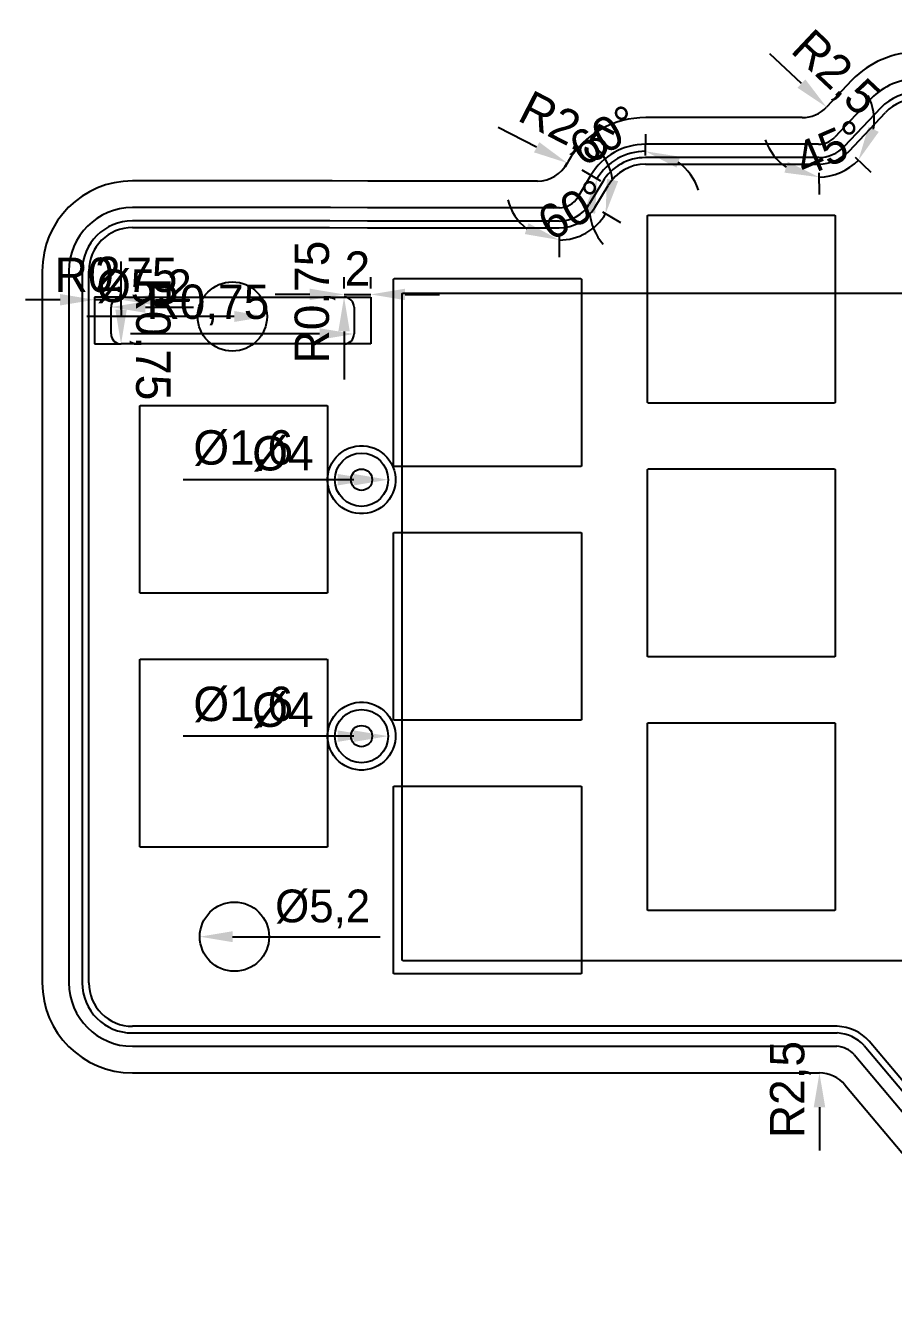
# Model space of a CAD drawing. Header units: millimetres. Extents: x 65 to 375, y -254 to -79.
# Drawn here: x 65.4 to 130.5, y -182 to -85.9 of the extents above; entities that cross this region are included whole.
import ezdxf

# ---------------------------------------------------------------- set-up
doc = ezdxf.new("R2010")
doc.units = ezdxf.units.MM
for name, color, linetype in [('Dimensions', 7, 'Continuous'), ('Edge.Cuts', 7, 'Continuous'), ('User.2', 7, 'Continuous'), ('User.3', 7, 'Continuous')]:
    doc.layers.add(name, color=color, linetype=linetype)
doc.dimstyles.new('ISO-25', dxfattribs={"dimtxt": 2.5, "dimasz": 2.5, "dimexe": 1.25, "dimexo": 0.625, "dimtad": 1, "dimtxsty": 'Standard', "dimcen": 2.5, "dimadec": 0, "dimazin": 0, "dimtfac": 1, "dimtmove": 0, "dimatfit": 3, "dimfxl": 1, "dimarcsym": 0})

# ---------------------------------------------------------------- blocks, each defined once
blk = doc.blocks.new('*D3')
at = {"layer": 'Defpoints', "color": 0}
for p in [(78.44, -154.26), (83.64, -154.26)]:
    blk.add_point(p, dxfattribs=at)
at = {"layer": 'Dimensions', "color": 140, "lineweight": -2}
blk.add_line((80.9, -154.26), (91.968, -154.26), dxfattribs=at)
at = {"layer": 'Dimensions', "color": 140}
blk.add_solid([(80.9, -153.85), (80.9, -154.67), (78.44, -154.26)], dxfattribs=at)
at = {"layer": 'Dimensions', "color": 140, "insert": (87.664, -152.181), "char_height": 2.4596, "attachment_point": 5}
blk.add_mtext('%%c5,2', dxfattribs=at)
blk = doc.blocks.new('*D4')
at = {"layer": 'Defpoints', "color": 0}
for p in [(78.287, -107.7), (83.487, -107.7)]:
    blk.add_point(p, dxfattribs=at)
at = {"layer": 'Dimensions', "color": 140, "lineweight": -2}
blk.add_line((81.028, -107.7), (69.959, -107.7), dxfattribs=at)
at = {"layer": 'Dimensions', "color": 140}
blk.add_solid([(81.028, -108.11), (81.028, -107.29), (83.487, -107.7)], dxfattribs=at)
at = {"layer": 'Dimensions', "color": 140, "insert": (74.264, -105.621), "char_height": 2.4596, "attachment_point": 5}
blk.add_mtext('%%c5,2', dxfattribs=at)
blk = doc.blocks.new('*D8')
at = {"layer": 'Defpoints', "color": 0}
for p in [(89.27, -106.242), (91.27, -106.042), (91.27, -106.242)]:
    blk.add_point(p, dxfattribs=at)
at = {"layer": 'Dimensions', "color": 140, "lineweight": -2}
for p, q in [((89.27, -105.597), (89.27, -104.752)), ((91.27, -105.597), (91.27, -104.752)), ((86.688, -106.042), (84.107, -106.042)), ((89.27, -106.042), (91.27, -106.042)), ((89.27, -106.042), (91.27, -106.042)), ((93.852, -106.042), (96.433, -106.042))]:
    blk.add_line(p, q, dxfattribs=at)
at = {"layer": 'Dimensions', "color": 140}
for points in [[(86.688, -106.473), (86.688, -105.612), (89.27, -106.042)], [(93.852, -105.612), (93.852, -106.473), (91.27, -106.042)]]:
    blk.add_solid(points, dxfattribs=at)
at = {"layer": 'Dimensions', "color": 140, "insert": (90.27, -104.106), "char_height": 2.582, "attachment_point": 5}
blk.add_mtext('2', dxfattribs=at)
blk = doc.blocks.new('*D9')
at = {"layer": 'Defpoints', "color": 0}
for p in [(70.53, -106.242), (70.53, -106.442), (72.53, -106.242)]:
    blk.add_point(p, dxfattribs=at)
at = {"layer": 'Dimensions', "color": 140, "lineweight": -2}
for p, q in [((67.948, -106.442), (65.367, -106.442)), ((72.53, -106.442), (70.53, -106.442)), ((72.53, -106.442), (70.53, -106.442)), ((75.112, -106.442), (77.693, -106.442)), ((70.53, -106.888), (70.53, -107.733)), ((72.53, -106.888), (72.53, -107.733))]:
    blk.add_line(p, q, dxfattribs=at)
at = {"layer": 'Dimensions', "color": 140}
for points in [[(67.948, -106.873), (67.948, -106.012), (70.53, -106.442)], [(75.112, -106.012), (75.112, -106.873), (72.53, -106.442)]]:
    blk.add_solid(points, dxfattribs=at)
at = {"layer": 'Dimensions', "color": 140, "insert": (71.53, -104.506), "char_height": 2.582, "attachment_point": 5}
blk.add_mtext('2', dxfattribs=at)
blk = doc.blocks.new('*D12')
at = {"layer": 'Defpoints', "color": 0}
for p in [(89.27, -106.242), (89.27, -106.992)]:
    blk.add_point(p, dxfattribs=at)
at = {"layer": 'Dimensions', "color": 140, "lineweight": -2}
blk.add_line((89.27, -108.824), (89.27, -112.426), dxfattribs=at)
at = {"layer": 'Dimensions', "color": 140}
blk.add_solid([(89.7, -108.824), (88.84, -108.824), (89.27, -106.242)], dxfattribs=at)
at = {"layer": 'Dimensions', "color": 140, "insert": (87.088, -106.617), "char_height": 2.5816, "attachment_point": 5, "rotation": 90}
blk.add_mtext('R0,75', dxfattribs=at)
blk = doc.blocks.new('*D13')
at = {"layer": 'Defpoints', "color": 0}
for p in [(89.27, -109.013), (90.02, -109.013)]:
    blk.add_point(p, dxfattribs=at)
at = {"layer": 'Dimensions', "color": 140, "lineweight": -2}
blk.add_line((87.438, -109.013), (73.239, -109.013), dxfattribs=at)
at = {"layer": 'Dimensions', "color": 140}
blk.add_solid([(87.438, -109.443), (87.438, -108.582), (90.02, -109.013)], dxfattribs=at)
at = {"layer": 'Dimensions', "color": 140, "insert": (79.048, -106.83), "char_height": 2.5816, "attachment_point": 5}
blk.add_mtext('R0,75', dxfattribs=at)
blk = doc.blocks.new('*D14')
at = {"layer": 'Defpoints', "color": 0}
for p in [(72.53, -109.013), (72.53, -109.763)]:
    blk.add_point(p, dxfattribs=at)
at = {"layer": 'Dimensions', "color": 140, "lineweight": -2}
blk.add_line((72.53, -107.181), (72.53, -103.579), dxfattribs=at)
at = {"layer": 'Dimensions', "color": 140}
blk.add_solid([(72.1, -107.181), (72.96, -107.181), (72.53, -109.763)], dxfattribs=at)
at = {"layer": 'Dimensions', "color": 140, "insert": (74.712, -109.388), "char_height": 2.5816, "attachment_point": 5, "rotation": 270}
blk.add_mtext('R0,75', dxfattribs=at)
blk = doc.blocks.new('*D15')
at = {"layer": 'Defpoints', "color": 0}
for p in [(71.78, -106.992), (72.53, -106.992)]:
    blk.add_point(p, dxfattribs=at)
at = {"layer": 'Dimensions', "color": 140, "lineweight": -2}
blk.add_line((74.362, -106.992), (77.964, -106.992), dxfattribs=at)
at = {"layer": 'Dimensions', "color": 140}
blk.add_solid([(74.362, -106.562), (74.362, -107.423), (71.78, -106.992)], dxfattribs=at)
at = {"layer": 'Dimensions', "color": 140, "insert": (72.155, -104.81), "char_height": 2.5816, "attachment_point": 5}
blk.add_mtext('R0,75', dxfattribs=at)
blk = doc.blocks.new('*D20')
at = {"layer": 'Defpoints', "color": 0}
for p in [(124.954, -164.487), (124.954, -166.987)]:
    blk.add_point(p, dxfattribs=at)
at = {"layer": 'Dimensions', "color": 140, "lineweight": -2}
blk.add_line((124.954, -167.069), (124.954, -170.317), dxfattribs=at)
at = {"layer": 'Dimensions', "color": 140}
blk.add_solid([(125.385, -167.069), (124.524, -167.069), (124.954, -164.487)], dxfattribs=at)
at = {"layer": 'Dimensions', "color": 140, "insert": (122.772, -165.737), "char_height": 2.5816, "attachment_point": 5, "rotation": 90}
blk.add_mtext('R2,5', dxfattribs=at)
blk = doc.blocks.new('*D23')
at = {"layer": 'Defpoints', "color": 0}
for p in [(123.662, -90.27), (125.483, -91.983)]:
    blk.add_point(p, dxfattribs=at)
at = {"layer": 'Dimensions', "color": 140, "lineweight": -2}
blk.add_line((123.602, -90.214), (121.237, -87.989), dxfattribs=at)
at = {"layer": 'Dimensions', "color": 140}
blk.add_solid([(123.307, -90.527), (123.897, -89.901), (125.483, -91.983)], dxfattribs=at)
at = {"layer": 'Dimensions', "color": 140, "insert": (126.067, -89.537), "char_height": 2.5816, "attachment_point": 5, "rotation": 316.74655}
blk.add_mtext('R2,5', dxfattribs=at)
blk = doc.blocks.new('*D24')
at = {"layer": 'Defpoints', "color": 0}
for p in [(103.799, -95.033), (106.023, -96.175)]:
    blk.add_point(p, dxfattribs=at)
at = {"layer": 'Dimensions', "color": 140, "lineweight": -2}
blk.add_line((103.726, -94.995), (100.838, -93.511), dxfattribs=at)
at = {"layer": 'Dimensions', "color": 140}
blk.add_solid([(103.53, -95.378), (103.923, -94.612), (106.023, -96.175)], dxfattribs=at)
at = {"layer": 'Dimensions', "color": 140, "insert": (105.908, -93.663), "char_height": 2.5816, "attachment_point": 5, "rotation": 332.8114}
blk.add_mtext('R2,5', dxfattribs=at)
blk = doc.blocks.new('*D30')
at = {"layer": 'Defpoints', "color": 0}
for p in [(89.78, -119.953), (91.38, -119.953)]:
    blk.add_point(p, dxfattribs=at)
at = {"layer": 'Dimensions', "color": 140, "lineweight": -2}
blk.add_line((88.798, -119.953), (77.181, -119.953), dxfattribs=at)
at = {"layer": 'Dimensions', "color": 140}
blk.add_solid([(88.798, -120.383), (88.798, -119.522), (91.38, -119.953)], dxfattribs=at)
at = {"layer": 'Dimensions', "color": 140, "insert": (81.699, -117.77), "char_height": 2.5816, "attachment_point": 5}
blk.add_mtext('%%c1,6', dxfattribs=at)
blk = doc.blocks.new('*D31')
at = {"layer": 'Defpoints', "color": 0}
for p in [(89.78, -139.202), (91.38, -139.202)]:
    blk.add_point(p, dxfattribs=at)
at = {"layer": 'Dimensions', "color": 140, "lineweight": -2}
blk.add_line((88.798, -139.202), (77.181, -139.202), dxfattribs=at)
at = {"layer": 'Dimensions', "color": 140}
blk.add_solid([(88.798, -139.633), (88.798, -138.772), (91.38, -139.202)], dxfattribs=at)
at = {"layer": 'Dimensions', "color": 140, "insert": (81.699, -137.02), "char_height": 2.5816, "attachment_point": 5}
blk.add_mtext('%%c1,6', dxfattribs=at)
blk = doc.blocks.new('*D38')
at = {"layer": 'Defpoints', "color": 0}
for p in [(88.58, -119.953), (92.58, -119.953)]:
    blk.add_point(p, dxfattribs=at)
at = {"layer": 'Dimensions', "color": 140, "lineweight": -2}
blk.add_line((89.998, -119.953), (81.946, -119.953), dxfattribs=at)
at = {"layer": 'Dimensions', "color": 140}
blk.add_solid([(89.998, -120.383), (89.998, -119.522), (92.58, -119.953)], dxfattribs=at)
at = {"layer": 'Dimensions', "color": 140, "insert": (84.681, -118.016), "char_height": 2.5816, "attachment_point": 5}
blk.add_mtext('%%c4', dxfattribs=at)
blk = doc.blocks.new('*D39')
at = {"layer": 'Defpoints', "color": 0}
for p in [(88.58, -139.202), (92.58, -139.202)]:
    blk.add_point(p, dxfattribs=at)
at = {"layer": 'Dimensions', "color": 140, "lineweight": -2}
blk.add_line((89.998, -139.202), (81.946, -139.202), dxfattribs=at)
at = {"layer": 'Dimensions', "color": 140}
blk.add_solid([(89.998, -139.633), (89.998, -138.772), (92.58, -139.202)], dxfattribs=at)
at = {"layer": 'Dimensions', "color": 140, "insert": (84.681, -137.266), "char_height": 2.5816, "attachment_point": 5}
blk.add_mtext('%%c4', dxfattribs=at)
blk = doc.blocks.new('*D65')
at = {"layer": 'Defpoints', "color": 0}
for p in [(124.855, -93.031), (127.18, -95.286), (124.904, -96.27), (126.007, -97.082)]:
    blk.add_point(p, dxfattribs=at)
at = {"layer": 'Dimensions', "color": 140, "lineweight": -2}
for p, q in [((127.644, -95.736), (128.804, -96.862)), ((124.914, -96.915), (124.939, -98.532))]:
    blk.add_line(p, q, dxfattribs=at)
for start, end in [(351.57008, 27.26689), (199.47966, 235.17647), (270.87328, 315.87328)]:
    blk.add_arc((124.855, -93.031), 4.212, start, end, dxfattribs=at)
at = {"layer": 'Dimensions', "color": 140}
for points in [[(128.635, -93.458), (129.407, -93.839), (127.878, -95.963)], [(122.324, -96.9), (122.576, -96.077), (124.919, -97.242)]]:
    blk.add_solid(points, dxfattribs=at)
at = {"layer": 'Dimensions', "color": 140, "insert": (125.733, -95.063), "char_height": 2.5816, "attachment_point": 5, "rotation": 23.37328}
blk.add_mtext('45%%d', dxfattribs=at)
blk = doc.blocks.new('*D66')
at = {"layer": 'Defpoints', "color": 0}
for p in [(110.471, -95.543), (111.901, -96.27), (109.091, -97.863), (111.876, -99.5)]:
    blk.add_point(p, dxfattribs=at)
at = {"layer": 'Dimensions', "color": 140, "lineweight": -2}
for p, q in [((111.907, -95.625), (111.919, -94.01)), ((108.535, -97.536), (107.143, -96.718))]:
    blk.add_line(p, q, dxfattribs=at)
for start, end in [(89.55131, 149.55131), (17.94883, 53.75007), (185.35254, 221.15378)]:
    blk.add_arc((111.876, -99.5), 4.2, start, end, dxfattribs=at)
at = {"layer": 'Dimensions', "color": 140}
for points in [[(114.495, -95.705), (114.224, -96.522), (111.909, -95.301)], [(108.115, -99.986), (107.275, -99.799), (108.256, -97.372)]]:
    blk.add_solid(points, dxfattribs=at)
at = {"layer": 'Dimensions', "color": 140, "insert": (108.82, -94.109), "char_height": 2.5816, "attachment_point": 5, "rotation": 29.55131}
blk.add_mtext('60%%d', dxfattribs=at)
blk = doc.blocks.new('*D67')
at = {"layer": 'Defpoints', "color": 0}
for p in [(105.447, -97.95), (108.105, -99.512), (105.423, -101.033), (106.788, -101.726)]:
    blk.add_point(p, dxfattribs=at)
at = {"layer": 'Dimensions', "color": 140, "lineweight": -2}
for p, q in [((108.661, -99.839), (110.015, -100.635)), ((105.418, -101.678), (105.406, -103.248))]:
    blk.add_line(p, q, dxfattribs=at)
for start, end in [(7.13375, 44.71618), (194.38647, 231.9689), (269.55132, 329.55132)]:
    blk.add_arc((105.447, -97.95), 4.007, start, end, dxfattribs=at)
at = {"layer": 'Dimensions', "color": 140}
for points in [[(109.002, -97.365), (109.845, -97.539), (108.902, -99.981)], [(102.836, -101.513), (103.12, -100.7), (105.416, -101.957)]]:
    blk.add_solid(points, dxfattribs=at)
at = {"layer": 'Dimensions', "color": 140, "insert": (106.438, -99.698), "char_height": 2.5816, "attachment_point": 5, "rotation": 29.55132}
blk.add_mtext('60%%d', dxfattribs=at)

msp = doc.modelspace()

# ---------------------------------------------------------------- linework, layer by layer
at = {"layer": 'Edge.Cuts'}
for p, q in [((127.3908, -89.9548), (125.4825, -91.9831)), ((128.8362, -91.3372), (126.0968, -94.2489)), ((129.558, -92.0293), (126.8188, -94.9408)), ((123.6617, -92.77), (111.9127, -92.77)), ((127.1803, -95.2863), (129.9186, -92.3757)), ((124.8911, -94.77), (111.9068, -94.77)), ((106.0822, -96.0757), (105.8568, -96.4523)), ((124.9003, -95.77), (111.9034, -95.77)), ((107.8014, -97.0976), (106.8139, -98.7478)), ((111.9015, -96.27), (124.9042, -96.27)), ((88.3556, -97.5175), (73.3872, -97.5175)), ((88.3648, -97.5184), (88.3556, -97.5175)), ((91.0467, -97.5325), (88.3648, -97.5184)), ((103.7991, -97.5325), (91.0467, -97.5325)), ((108.6612, -97.6082), (107.6744, -99.2572)), ((108.1045, -99.5122), (109.0913, -97.8633)), ((88.2594, -99.5175), (73.3872, -99.5175)), ((88.2633, -99.5179), (88.2594, -99.5175)), ((91.0414, -99.5325), (88.2633, -99.5179)), ((105.4298, -99.5325), (91.0414, -99.5325)), ((88.2113, -100.5175), (73.3872, -100.5175)), ((88.2126, -100.5176), (88.2113, -100.5175)), ((91.0388, -100.5325), (88.2126, -100.5176)), ((105.425, -100.5325), (91.0388, -100.5325)), ((73.3872, -101.0175), (88.1872, -101.0175)), ((88.1872, -101.0175), (88.1874, -101.0175)), ((88.1874, -101.0175), (88.1876, -101.0175)), ((88.1876, -101.0175), (91.0374, -101.0325)), ((91.0374, -101.0325), (105.423, -101.0325)), ((66.6122, -104.2925), (66.6122, -157.7125)), ((68.6122, -104.2925), (68.6122, -157.7125)), ((69.6122, -104.2925), (69.6122, -157.7125)), ((70.1122, -157.7125), (70.1122, -104.2925)), ((72.53, -106.2425), (70.53, -106.2425)), ((70.53, -106.2425), (70.53, -109.7625)), ((72.53, -106.2425), (89.27, -106.2425)), ((89.27, -106.2425), (91.27, -106.2425)), ((91.27, -106.2425), (91.27, -109.7625)), ((71.78, -109.0125), (71.78, -106.9925)), ((90.02, -106.9925), (90.02, -109.0125)), ((70.53, -109.7625), (72.53, -109.7625)), ((89.27, -109.7625), (72.53, -109.7625)), ((91.27, -109.7625), (89.27, -109.7625)), ((88.5003, -118.4769), (88.6786, -118.2533)), ((88.6786, -118.2533), (88.8808, -118.0511)), ((88.8808, -118.0511), (89.1044, -117.8728)), ((89.1044, -117.8728), (89.3465, -117.7207)), ((89.3465, -117.7207), (89.6042, -117.5966)), ((89.6042, -117.5966), (89.8741, -117.5022)), ((89.8741, -117.5022), (90.1529, -117.4385)), ((90.1529, -117.4385), (90.437, -117.4065)), ((90.437, -117.4065), (90.723, -117.4065)), ((90.723, -117.4065), (91.0071, -117.4385)), ((91.0071, -117.4385), (91.2859, -117.5022)), ((91.2859, -117.5022), (91.5558, -117.5966)), ((91.5558, -117.5966), (91.8135, -117.7207)), ((91.8135, -117.7207), (92.0556, -117.8728)), ((92.0556, -117.8728), (92.2792, -118.0511)), ((92.2792, -118.0511), (92.4814, -118.2533)), ((92.4814, -118.2533), (92.6597, -118.4769)), ((88.1297, -119.2466), (88.2241, -118.9767)), ((88.2241, -118.9767), (88.3482, -118.719)), ((88.3482, -118.719), (88.5003, -118.4769)), ((92.6597, -118.4769), (92.8118, -118.719)), ((92.8118, -118.719), (92.9359, -118.9767)), ((92.9359, -118.9767), (93.0303, -119.2466)), ((88.034, -119.8095), (88.066, -119.5254)), ((88.034, -119.8149), (88.034, -119.8095)), ((88.034, -120.0955), (88.034, -119.8149)), ((88.066, -120.3796), (88.034, -120.0955)), ((88.066, -119.5254), (88.1297, -119.2466)), ((93.0303, -119.2466), (93.094, -119.5254)), ((93.094, -119.5254), (93.126, -119.8095)), ((93.126, -120.0955), (93.094, -120.3796)), ((93.126, -119.8095), (93.126, -120.0955)), ((88.1297, -120.6584), (88.066, -120.3796)), ((88.2241, -120.9283), (88.1297, -120.6584)), ((88.3482, -121.186), (88.2241, -120.9283)), ((92.9359, -120.9283), (92.8118, -121.186)), ((93.0303, -120.6584), (92.9359, -120.9283)), ((93.094, -120.3796), (93.0303, -120.6584)), ((88.5003, -121.4281), (88.3482, -121.186)), ((88.6786, -121.6517), (88.5003, -121.4281)), ((88.8808, -121.8539), (88.6786, -121.6517)), ((89.1044, -122.0322), (88.8808, -121.8539)), ((89.3465, -122.1843), (89.1044, -122.0322)), ((92.0556, -122.0322), (91.8135, -122.1843)), ((92.2792, -121.8539), (92.0556, -122.0322)), ((92.4814, -121.6517), (92.2792, -121.8539)), ((92.6597, -121.4281), (92.4814, -121.6517)), ((92.8118, -121.186), (92.6597, -121.4281)), ((89.6042, -122.3084), (89.3465, -122.1843)), ((89.8741, -122.4028), (89.6042, -122.3084)), ((90.1529, -122.4665), (89.8741, -122.4028)), ((90.437, -122.4985), (90.1529, -122.4665)), ((90.723, -122.4985), (90.437, -122.4985)), ((91.0071, -122.4665), (90.723, -122.4985)), ((91.2859, -122.4028), (91.0071, -122.4665)), ((91.5558, -122.3084), (91.2859, -122.4028)), ((91.8135, -122.1843), (91.5558, -122.3084)), ((88.6786, -137.5033), (88.8808, -137.3011)), ((88.8808, -137.3011), (89.1044, -137.1228)), ((89.1044, -137.1228), (89.3465, -136.9707)), ((89.3465, -136.9707), (89.6042, -136.8466)), ((89.6042, -136.8466), (89.8741, -136.7522)), ((89.8741, -136.7522), (90.1529, -136.6885)), ((90.1529, -136.6885), (90.437, -136.6565)), ((90.437, -136.6565), (90.723, -136.6565)), ((90.723, -136.6565), (91.0071, -136.6885)), ((91.0071, -136.6885), (91.2859, -136.7522)), ((91.2859, -136.7522), (91.5558, -136.8466)), ((91.5558, -136.8466), (91.8135, -136.9707)), ((91.8135, -136.9707), (92.0556, -137.1228)), ((92.0556, -137.1228), (92.2792, -137.3011)), ((92.2792, -137.3011), (92.4814, -137.5033)), ((88.1297, -138.4966), (88.2241, -138.2267)), ((88.2241, -138.2267), (88.3482, -137.969)), ((88.3482, -137.969), (88.5003, -137.7269)), ((88.5003, -137.7269), (88.6786, -137.5033)), ((92.4814, -137.5033), (92.6597, -137.7269)), ((92.6597, -137.7269), (92.8118, -137.969)), ((92.8118, -137.969), (92.9359, -138.2267)), ((92.9359, -138.2267), (93.0303, -138.4966)), ((88.034, -139.0595), (88.066, -138.7754)), ((88.034, -139.0649), (88.034, -139.0595)), ((88.034, -139.3455), (88.034, -139.0649)), ((88.066, -139.6296), (88.034, -139.3455)), ((88.066, -138.7754), (88.1297, -138.4966)), ((93.0303, -138.4966), (93.094, -138.7754)), ((93.094, -138.7754), (93.126, -139.0595)), ((93.126, -139.3455), (93.094, -139.6296)), ((93.126, -139.0595), (93.126, -139.3455)), ((88.1297, -139.9084), (88.066, -139.6296)), ((88.2241, -140.1783), (88.1297, -139.9084)), ((88.3482, -140.436), (88.2241, -140.1783)), ((92.9359, -140.1783), (92.8118, -140.436)), ((93.0303, -139.9084), (92.9359, -140.1783)), ((93.094, -139.6296), (93.0303, -139.9084)), ((88.5003, -140.6781), (88.3482, -140.436)), ((88.6786, -140.9017), (88.5003, -140.6781)), ((88.8808, -141.1039), (88.6786, -140.9017)), ((89.1044, -141.2822), (88.8808, -141.1039)), ((89.3465, -141.4343), (89.1044, -141.2822)), ((92.0556, -141.2822), (91.8135, -141.4343)), ((92.2792, -141.1039), (92.0556, -141.2822)), ((92.4814, -140.9017), (92.2792, -141.1039)), ((92.6597, -140.6781), (92.4814, -140.9017)), ((92.8118, -140.436), (92.6597, -140.6781)), ((89.6042, -141.5584), (89.3465, -141.4343)), ((89.8741, -141.6528), (89.6042, -141.5584)), ((90.1529, -141.7165), (89.8741, -141.6528)), ((90.437, -141.7485), (90.1529, -141.7165)), ((90.723, -141.7485), (90.437, -141.7485)), ((91.0071, -141.7165), (90.723, -141.7485)), ((91.2859, -141.6528), (91.0071, -141.7165)), ((91.5558, -141.5584), (91.2859, -141.6528)), ((91.8135, -141.4343), (91.5558, -141.5584)), ((126.295, -160.9875), (73.3872, -160.9875)), ((73.3872, -161.4875), (126.2837, -161.4875)), ((73.3872, -162.4875), (126.2576, -162.4875)), ((128.3132, -162.4339), (143.0894, -180.0445)), ((143.4656, -179.7151), (128.6889, -162.1039)), ((127.5639, -163.0966), (142.3357, -180.7021)), ((73.3872, -164.4875), (124.9543, -164.4875)), ((126.8695, -165.3806), (140.8252, -182.0134))]:
    msp.add_line(p, q, dxfattribs=at)
for centre, radius in [((90.58, -119.9525), 2), ((90.58, -119.9525), 0.8), ((90.58, -139.2025), 2), ((90.58, -139.2025), 0.8)]:
    msp.add_circle(centre, radius, dxfattribs=at)
for centre, radius, start, end in [((132.3758, -94.7891), 6.9442, 90.151021, 135.879366), ((132.3758, -94.7891), 4.9442, 90.31156, 135.718825), ((132.3758, -94.7891), 3.9442, 90.434495, 135.595888), ((123.6617, -90.27), 2.5, 270, 316.746554), ((132.3758, -94.7891), 3.4442, 90.515191, 135.515191), ((111.8762, -99.5004), 6.7305, 89.689144, 149.413475), ((111.8762, -99.5004), 4.7305, 89.629208, 149.473409), ((124.8549, -93.0308), 1.7396, 271.191722, 315.554829), ((124.8549, -93.0308), 2.7396, 270.949629, 315.796922), ((111.8762, -99.5004), 3.7305, 89.582458, 149.520157), ((124.8549, -93.0308), 3.2396, 270.873276, 315.873276), ((103.7991, -95.0325), 2.5, 270, 332.811397), ((111.8762, -99.5004), 3.2305, 89.551307, 149.551307), ((73.3872, -104.2925), 6.775, 90, 179.999981), ((105.4471, -97.9501), 1.5825, 269.373802, 329.728854), ((73.3872, -104.2925), 4.775, 90, 179.999972), ((105.4471, -97.9501), 3.0825, 269.551325, 329.551325), ((105.4471, -97.9501), 2.5825, 269.509811, 329.59284), ((73.3872, -104.2925), 3.775, 90, 179.999965), ((73.3872, -104.2925), 3.275, 90, 179.999965), ((72.53, -106.9925), 0.75, 90, 180), ((89.27, -106.9925), 0.75, 0, 90), ((72.53, -109.0125), 0.75, 180, 270), ((89.27, -109.0125), 0.75, 270, 0), ((73.3872, -157.7125), 6.775, 180, 270), ((73.3872, -157.7125), 4.775, 180, 270), ((73.3872, -157.7125), 3.775, 180, 270), ((73.3872, -157.7125), 3.275, 180, 270), ((126.1444, -164.4354), 2.9512, 42.702772, 87.295572), ((126.1444, -164.4354), 3.4512, 42.499173, 87.499171), ((126.1444, -164.4354), 1.9512, 43.324512, 86.673834), ((124.9543, -166.9875), 2.5, 39.998336, 90)]:
    msp.add_arc(centre, radius, start, end, dxfattribs=at)
at = {"layer": 'User.2'}
for p, q in [((93.62, -106.0025), (93.6246, -105.9795)), ((93.62, -156.0025), (93.62, -106.0025)), ((93.6246, -105.9795), (93.657, -105.9471)), ((93.657, -105.9471), (93.68, -105.9425)), ((93.68, -105.9425), (173.68, -105.9425)), ((93.6246, -156.0255), (93.62, -156.0025)), ((93.657, -156.0579), (93.6246, -156.0255)), ((93.68, -156.0625), (93.657, -156.0579)), ((173.68, -156.0625), (93.68, -156.0625))]:
    msp.add_line(p, q, dxfattribs=at)
at = {"layer": 'User.3'}
for p, q in [((112.0372, -100.145), (112.041, -100.1259)), ((112.0372, -114.145), (112.0372, -100.145)), ((112.041, -100.1259), (112.0681, -100.0988)), ((112.0681, -100.0988), (112.0872, -100.095)), ((112.0872, -100.095), (126.0872, -100.095)), ((126.0872, -100.095), (126.1064, -100.0988)), ((126.1064, -100.0988), (126.1334, -100.1259)), ((126.1334, -100.1259), (126.1372, -100.145)), ((126.1372, -100.145), (126.1372, -114.145)), ((92.9872, -104.9075), (92.991, -104.8884)), ((92.9872, -118.9075), (92.9872, -104.9075)), ((92.991, -104.8884), (93.0181, -104.8613)), ((93.0181, -104.8613), (93.0372, -104.8575)), ((93.0372, -104.8575), (107.0372, -104.8575)), ((107.0372, -104.8575), (107.0564, -104.8613)), ((107.0564, -104.8613), (107.0834, -104.8884)), ((107.0834, -104.8884), (107.0872, -104.9075)), ((107.0872, -104.9075), (107.0872, -118.9075)), ((73.9372, -114.4325), (73.941, -114.4134)), ((73.941, -114.4134), (73.9681, -114.3863)), ((73.9681, -114.3863), (73.9872, -114.3825)), ((73.9872, -114.3825), (87.9872, -114.3825)), ((87.9872, -114.3825), (88.0064, -114.3863)), ((88.0064, -114.3863), (88.0334, -114.4134)), ((88.0334, -114.4134), (88.0372, -114.4325)), ((112.041, -114.1641), (112.0372, -114.145)), ((112.0681, -114.1912), (112.041, -114.1641)), ((112.0872, -114.195), (112.0681, -114.1912)), ((126.0872, -114.195), (112.0872, -114.195)), ((126.1064, -114.1912), (126.0872, -114.195)), ((126.1334, -114.1641), (126.1064, -114.1912)), ((126.1372, -114.145), (126.1334, -114.1641)), ((73.9372, -128.4325), (73.9372, -114.4325)), ((88.0372, -114.4325), (88.0372, -128.4325)), ((92.991, -118.9266), (92.9872, -118.9075)), ((93.0181, -118.9537), (92.991, -118.9266)), ((93.0372, -118.9575), (93.0181, -118.9537)), ((107.0372, -118.9575), (93.0372, -118.9575)), ((107.0564, -118.9537), (107.0372, -118.9575)), ((107.0834, -118.9266), (107.0564, -118.9537)), ((107.0872, -118.9075), (107.0834, -118.9266)), ((112.0372, -119.195), (112.041, -119.1759)), ((112.0372, -133.195), (112.0372, -119.195)), ((112.041, -119.1759), (112.0681, -119.1488)), ((112.0681, -119.1488), (112.0872, -119.145)), ((112.0872, -119.145), (126.0872, -119.145)), ((126.0872, -119.145), (126.1064, -119.1488)), ((126.1064, -119.1488), (126.1334, -119.1759)), ((126.1334, -119.1759), (126.1372, -119.195)), ((126.1372, -119.195), (126.1372, -133.195)), ((92.9872, -123.9575), (92.991, -123.9384)), ((92.9872, -137.9575), (92.9872, -123.9575)), ((92.991, -123.9384), (93.0181, -123.9113)), ((93.0181, -123.9113), (93.0372, -123.9075)), ((93.0372, -123.9075), (107.0372, -123.9075)), ((107.0372, -123.9075), (107.0564, -123.9113)), ((107.0564, -123.9113), (107.0834, -123.9384)), ((107.0834, -123.9384), (107.0872, -123.9575)), ((107.0872, -123.9575), (107.0872, -137.9575)), ((73.941, -128.4516), (73.9372, -128.4325)), ((73.9681, -128.4787), (73.941, -128.4516)), ((73.9872, -128.4825), (73.9681, -128.4787)), ((87.9872, -128.4825), (73.9872, -128.4825)), ((88.0064, -128.4787), (87.9872, -128.4825)), ((88.0334, -128.4516), (88.0064, -128.4787)), ((88.0372, -128.4325), (88.0334, -128.4516)), ((73.9372, -133.4825), (73.941, -133.4634)), ((73.9372, -147.4825), (73.9372, -133.4825)), ((73.941, -133.4634), (73.9681, -133.4363)), ((73.9681, -133.4363), (73.9872, -133.4325)), ((73.9872, -133.4325), (87.9872, -133.4325)), ((87.9872, -133.4325), (88.0064, -133.4363)), ((88.0064, -133.4363), (88.0334, -133.4634)), ((88.0334, -133.4634), (88.0372, -133.4825)), ((88.0372, -133.4825), (88.0372, -147.4825)), ((112.041, -133.2141), (112.0372, -133.195)), ((112.0681, -133.2412), (112.041, -133.2141)), ((112.0872, -133.245), (112.0681, -133.2412)), ((126.0872, -133.245), (112.0872, -133.245)), ((126.1064, -133.2412), (126.0872, -133.245)), ((126.1334, -133.2141), (126.1064, -133.2412)), ((126.1372, -133.195), (126.1334, -133.2141)), ((92.991, -137.9766), (92.9872, -137.9575)), ((93.0181, -138.0037), (92.991, -137.9766)), ((93.0372, -138.0075), (93.0181, -138.0037)), ((107.0372, -138.0075), (93.0372, -138.0075)), ((107.0564, -138.0037), (107.0372, -138.0075)), ((107.0834, -137.9766), (107.0564, -138.0037)), ((107.0872, -137.9575), (107.0834, -137.9766)), ((112.0372, -138.245), (112.041, -138.2259)), ((112.0372, -152.245), (112.0372, -138.245)), ((112.041, -138.2259), (112.0681, -138.1988)), ((112.0681, -138.1988), (112.0872, -138.195)), ((112.0872, -138.195), (126.0872, -138.195)), ((126.0872, -138.195), (126.1064, -138.1988)), ((126.1064, -138.1988), (126.1334, -138.2259)), ((126.1334, -138.2259), (126.1372, -138.245)), ((126.1372, -138.245), (126.1372, -152.245)), ((92.9872, -143.0075), (92.991, -142.9884)), ((92.9872, -157.0075), (92.9872, -143.0075)), ((92.991, -142.9884), (93.0181, -142.9613)), ((93.0181, -142.9613), (93.0372, -142.9575)), ((93.0372, -142.9575), (107.0372, -142.9575)), ((107.0372, -142.9575), (107.0564, -142.9613)), ((107.0564, -142.9613), (107.0834, -142.9884)), ((107.0834, -142.9884), (107.0872, -143.0075)), ((107.0872, -143.0075), (107.0872, -157.0075)), ((73.941, -147.5016), (73.9372, -147.4825)), ((73.9681, -147.5287), (73.941, -147.5016)), ((73.9872, -147.5325), (73.9681, -147.5287)), ((87.9872, -147.5325), (73.9872, -147.5325)), ((88.0064, -147.5287), (87.9872, -147.5325)), ((88.0334, -147.5016), (88.0064, -147.5287)), ((88.0372, -147.4825), (88.0334, -147.5016)), ((112.041, -152.2641), (112.0372, -152.245)), ((112.0681, -152.2912), (112.041, -152.2641)), ((112.0872, -152.295), (112.0681, -152.2912)), ((126.0872, -152.295), (112.0872, -152.295)), ((126.1064, -152.2912), (126.0872, -152.295)), ((126.1334, -152.2641), (126.1064, -152.2912)), ((126.1372, -152.245), (126.1334, -152.2641)), ((92.991, -157.0266), (92.9872, -157.0075)), ((93.0181, -157.0537), (92.991, -157.0266)), ((93.0372, -157.0575), (93.0181, -157.0537)), ((107.0372, -157.0575), (93.0372, -157.0575)), ((107.0564, -157.0537), (107.0372, -157.0575)), ((107.0834, -157.0266), (107.0564, -157.0537)), ((107.0872, -157.0075), (107.0834, -157.0266))]:
    msp.add_line(p, q, dxfattribs=at)
for centre in [(80.8872, -107.7), (81.04, -154.26)]:
    msp.add_circle(centre, 2.6, dxfattribs=at)

# ---------------------------------------------------------------- dimensions: what is measured, and where the dimension line sits
at = {"layer": 'Dimensions'}
for center, mpoint, picture, middle in [((123.6617, -90.27), (125.4825, -91.9831), '*D23', (124.5721, -91.1265)), ((103.7991, -95.0325), (106.0229, -96.1748), '*D24', (104.911, -95.6037)), ((89.27, -106.9925), (89.27, -106.2425), '*D12', (89.27, -106.6175)), ((72.53, -106.9925), (71.78, -106.9925), '*D15', (72.155, -106.9925)), ((72.53, -109.0125), (72.53, -109.7625), '*D14', (72.53, -109.3875)), ((89.27, -109.0125), (90.02, -109.0125), '*D13', (79.048, -109.0125)), ((124.9543, -166.9875), (124.9543, -164.4875), '*D20', (124.9543, -165.7375))]:
    dim = msp.add_radius_dim(center=center, mpoint=mpoint, dimstyle='ISO-25', override={"dimscale": 1.03266, "dimdec": 3, "dimzin": 8, "dimlunit": 2, "dimclrd": 140, "dimclre": 140, "dimclrt": 140}, dxfattribs=at)
    dim.commit()
    dim.dimension.update_dxf_attribs({"geometry": picture, "text_midpoint": middle, "dimtype": 164})
for base, center, p1, p2, picture, middle in [((126.00677, -97.08168), (124.85487, -93.03076), (124.90425, -96.27), (127.18028, -95.28634), '*D65', (126.52566, -96.89667)), ((110.4708, -95.5429), (111.8762, -99.5004), (111.9015, -96.27), (109.0913, -97.8633), '*D66', (109.8049, -95.8471)), ((106.7882, -101.7263), (105.4471, -97.9501), (105.423, -101.0325), (108.1045, -99.5122), '*D67', (107.4235, -101.4361))]:
    dim = msp.add_angular_dim_3p(base=base, center=center, p1=p1, p2=p2, dimstyle='ISO-25', override={"dimscale": 1.03266, "dimlunit": 2, "dimclrd": 140, "dimclre": 140, "dimclrt": 140, "dimadec": 3, "dimazin": 2}, dxfattribs=at)
    dim.commit()
    dim.dimension.update_dxf_attribs({"geometry": picture, "text_midpoint": middle, "dimtype": 165})
for base, p1, p2, angle, picture, middle in [((70.53, -106.4425), (72.53, -106.2425), (70.53, -106.2425), 180, '*D9', (71.53, -106.4425)), ((91.27, -106.0425), (89.27, -106.2425), (91.27, -106.2425), 0, '*D8', (90.27, -106.0425))]:
    dim = msp.add_linear_dim(base=base, p1=p1, p2=p2, angle=angle, dimstyle='ISO-25', override={"dimscale": 1.03266, "dimdec": 3, "dimzin": 8, "dimlunit": 2, "dimclrd": 140, "dimclre": 140, "dimclrt": 140}, dxfattribs=at)
    dim.commit()
    dim.dimension.update_dxf_attribs({"geometry": picture, "text_midpoint": middle, "dimtype": 161})
for p1, p2, override, picture, middle in [((78.2872, -107.7), (83.4872, -107.7), {"dimscale": 0.983838, "dimdec": 3, "dimzin": 8, "dimlunit": 2, "dimclrd": 140, "dimclre": 140, "dimclrt": 140}, '*D4', (74.2638, -107.7)), ((89.78, -119.9525), (91.38, -119.9525), {"dimscale": 1.03266, "dimdec": 3, "dimzin": 8, "dimlunit": 2, "dimclrd": 140, "dimclre": 140, "dimclrt": 140}, '*D30', (81.6988, -119.9525)), ((88.58, -119.9525), (92.58, -119.9525), {"dimscale": 1.03266, "dimdec": 3, "dimzin": 8, "dimlunit": 2, "dimclrd": 140, "dimclre": 140, "dimclrt": 140}, '*D38', (84.6814, -119.9525)), ((89.78, -139.2025), (91.38, -139.2025), {"dimscale": 1.03266, "dimdec": 3, "dimzin": 8, "dimlunit": 2, "dimclrd": 140, "dimclre": 140, "dimclrt": 140}, '*D31', (81.6988, -139.2025)), ((88.58, -139.2025), (92.58, -139.2025), {"dimscale": 1.03266, "dimdec": 3, "dimzin": 8, "dimlunit": 2, "dimclrd": 140, "dimclre": 140, "dimclrt": 140}, '*D39', (84.6814, -139.2025)), ((83.64, -154.26), (78.44, -154.26), {"dimscale": 0.983838, "dimdec": 3, "dimzin": 8, "dimlunit": 2, "dimclrd": 140, "dimclre": 140, "dimclrt": 140}, '*D3', (87.6635, -154.26))]:
    dim = msp.add_diameter_dim_2p(p1=p1, p2=p2, dimstyle='ISO-25', override=override, dxfattribs=at)
    dim.commit()
    dim.dimension.update_dxf_attribs({"geometry": picture, "text_midpoint": middle, "dimtype": 163})

doc.saveas('drawing.dxf')
